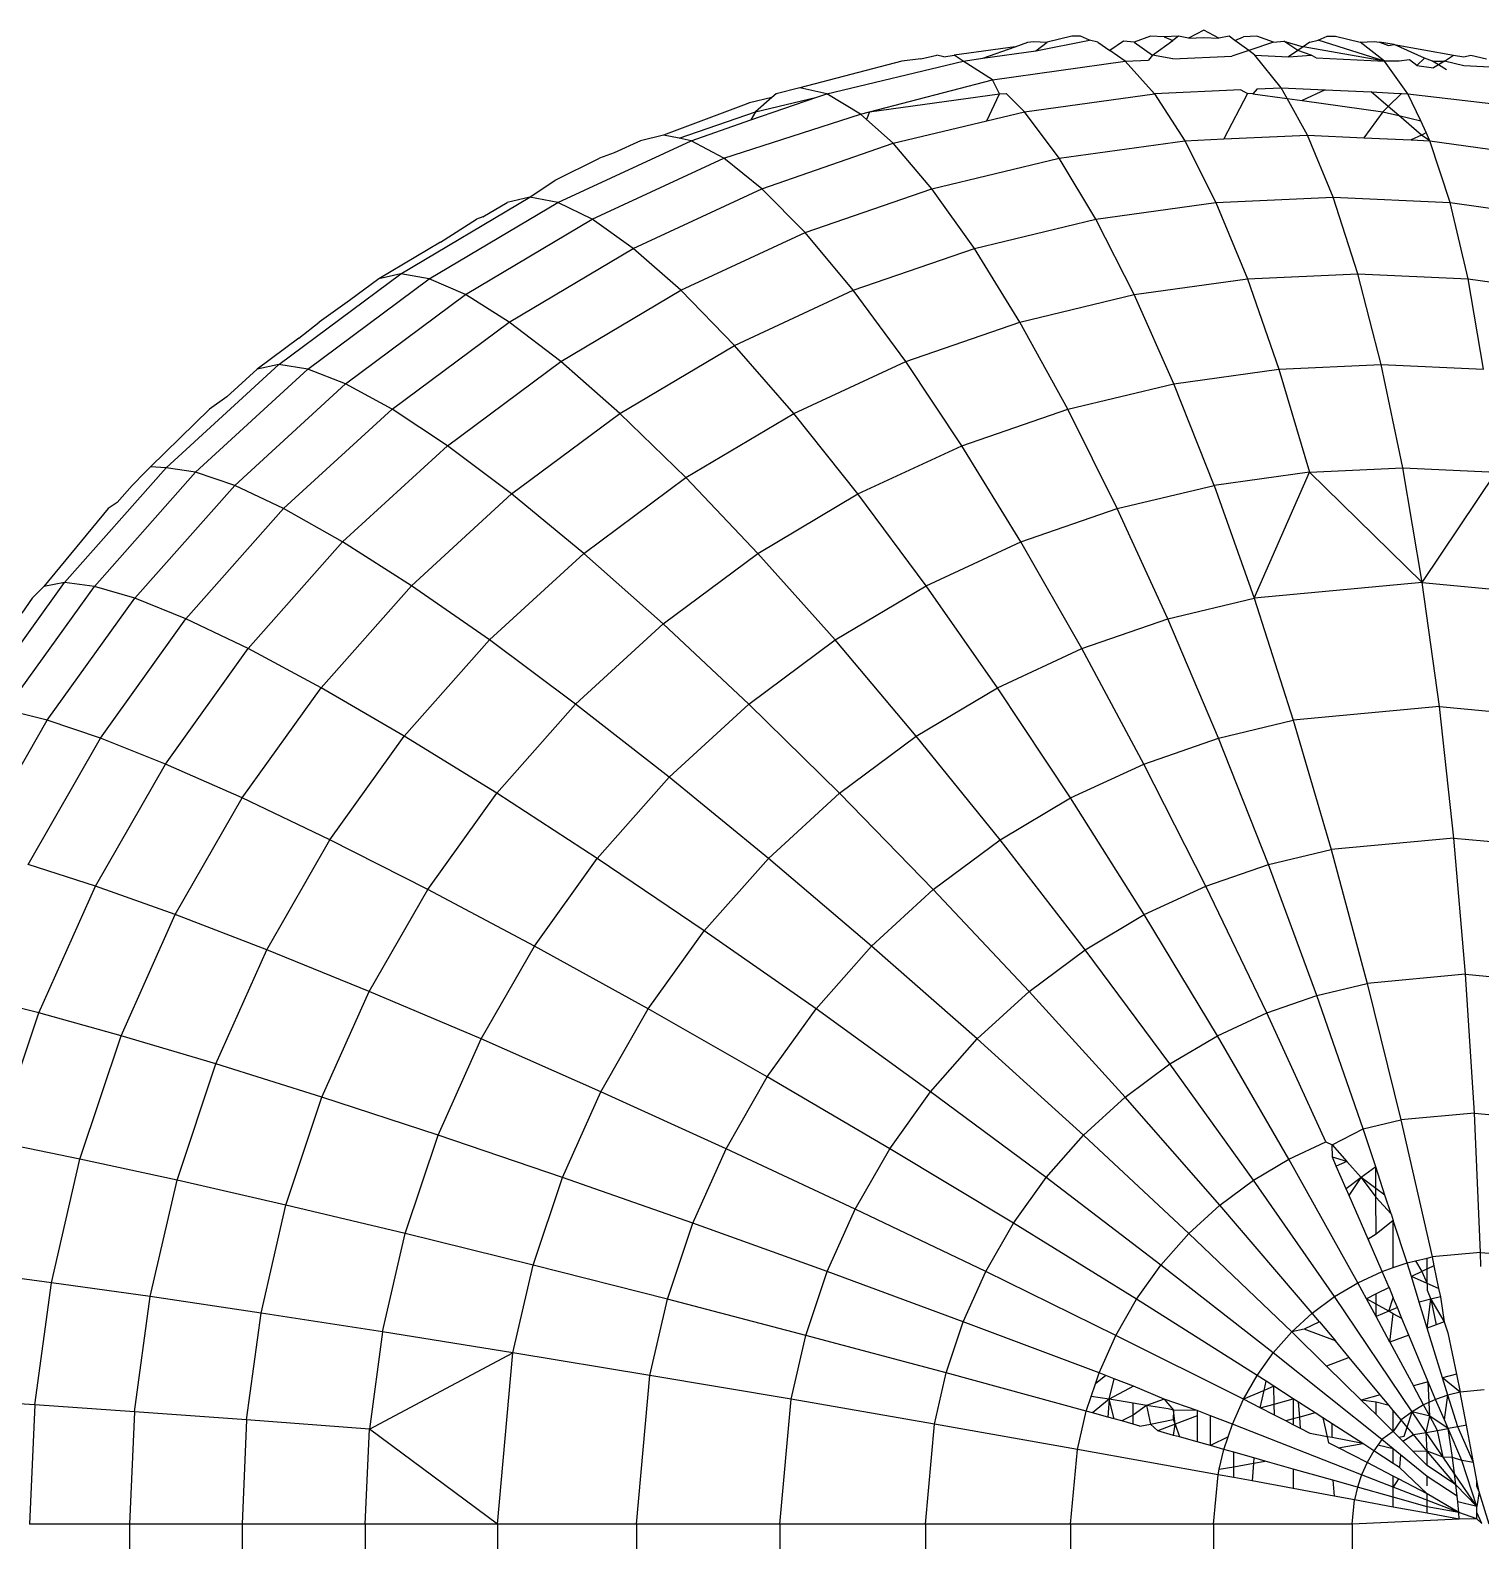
# Model space of a CAD drawing. Header units: millimetres. Extents: x 243 to 2849, y 203 to 3454.
# Drawn here: x 1435.11 to 1442.39, y 1590.57 to 1598.16 of the extents above; entities that cross this region are included whole.
import ezdxf

# ---------------------------------------------------------------- set-up
doc = ezdxf.new("R2010")
doc.units = ezdxf.units.MM

msp = doc.modelspace()

# ---------------------------------------------------------------- linework, layer by layer
for p, q in [((1440.3363, 1598.1259), (1440.2121, 1598.0956)), ((1440.3793, 1598.1259), (1440.3363, 1598.1259)), ((1440.4243, 1598.1054), (1440.3793, 1598.1259)), ((1440.7315, 1598.1259), (1440.6485, 1598.0956)), ((1440.799, 1598.1225), (1440.7315, 1598.1259)), ((1440.8712, 1598.1259), (1440.799, 1598.1225)), ((1440.799, 1598.1225), (1440.8428, 1598.1051)), ((1440.8712, 1598.1259), (1440.8428, 1598.1051)), ((1440.9218, 1598.1165), (1440.8712, 1598.1259)), ((1440.9982, 1598.1562), (1440.9218, 1598.1165)), ((1440.9218, 1598.1165), (1440.9982, 1598.12)), ((1441.0747, 1598.1165), (1440.9982, 1598.1562)), ((1440.9982, 1598.12), (1441.0747, 1598.1165)), ((1441.1252, 1598.1259), (1441.0747, 1598.1165)), ((1441.1536, 1598.1051), (1441.1252, 1598.1259)), ((1441.1536, 1598.1051), (1441.1974, 1598.1225)), ((1441.2649, 1598.1259), (1441.1974, 1598.1225)), ((1441.3479, 1598.0956), (1441.2649, 1598.1259)), ((1441.5721, 1598.1054), (1441.6171, 1598.1259)), ((1441.6171, 1598.1259), (1441.66, 1598.1259)), ((1441.66, 1598.1259), (1441.7843, 1598.0956)), ((1440.0524, 1598.0733), (1439.7449, 1598.031)), ((1439.889, 1598.0152), (1440.0524, 1598.0733)), ((1439.889, 1598.0152), (1440.1562, 1598.0523)), ((1440.0524, 1598.0733), (1440.1152, 1598.0956)), ((1440.1152, 1598.0956), (1440.1427, 1598.0988)), ((1440.1427, 1598.0988), (1440.2121, 1598.0956)), ((1440.1562, 1598.0523), (1440.4243, 1598.1054)), ((1440.1562, 1598.0523), (1440.2121, 1598.0956)), ((1440.466, 1598.0956), (1440.4243, 1598.1054)), ((1440.466, 1598.0956), (1440.5262, 1598.0546)), ((1440.5956, 1598.1016), (1440.5262, 1598.0546)), ((1440.6046, 1598.0011), (1440.5262, 1598.0546)), ((1440.6485, 1598.0956), (1440.5956, 1598.1016)), ((1440.6485, 1598.0956), (1440.741, 1598.031)), ((1440.741, 1598.031), (1440.8428, 1598.1051)), ((1441.2239, 1598.0539), (1441.1397, 1598.0257)), ((1441.2239, 1598.0539), (1441.1536, 1598.1051)), ((1441.3479, 1598.0956), (1441.2239, 1598.0539)), ((1441.2554, 1598.031), (1441.2239, 1598.0539)), ((1441.3479, 1598.0956), (1441.4008, 1598.1016)), ((1441.4702, 1598.0546), (1441.4008, 1598.1016)), ((1441.4008, 1598.1016), (1441.4975, 1598.0733)), ((1441.4702, 1598.0546), (1441.4242, 1598.0232)), ((1441.4975, 1598.0733), (1441.4702, 1598.0546)), ((1441.5383, 1598.031), (1441.4702, 1598.0546)), ((1441.5303, 1598.0956), (1441.4975, 1598.0733)), ((1441.9062, 1598.0011), (1441.4975, 1598.0733)), ((1441.5303, 1598.0956), (1441.5721, 1598.1054)), ((1441.9062, 1598.0011), (1441.5721, 1598.1054)), ((1441.7843, 1598.0956), (1441.8534, 1598.0988)), ((1441.9062, 1598.0011), (1441.7843, 1598.0956)), ((1441.8534, 1598.0988), (1441.8813, 1598.0956)), ((1441.9547, 1598.0846), (1441.8813, 1598.0956)), ((1441.8813, 1598.0956), (1441.9263, 1598.0796)), ((1441.9263, 1598.0796), (1441.9547, 1598.0846)), ((1441.9547, 1598.0846), (1442.2516, 1598.031)), ((1442.1065, 1598.0151), (1441.9547, 1598.0846)), ((1439.4833, 1598.0011), (1438.9715, 1597.8667)), ((1439.1067, 1597.8375), (1439.7904, 1598.0011)), ((1439.5788, 1598.012), (1439.4833, 1598.0011)), ((1439.5788, 1598.012), (1439.6579, 1598.031)), ((1439.6931, 1598.0231), (1439.6579, 1598.031)), ((1439.6931, 1598.0231), (1439.7449, 1598.031)), ((1439.7904, 1598.0011), (1439.7449, 1598.031)), ((1439.7904, 1598.0011), (1439.889, 1598.0152)), ((1439.9375, 1597.9079), (1439.7904, 1598.0011)), ((1439.9375, 1597.9079), (1440.6046, 1598.0011)), ((1440.6046, 1598.0011), (1440.7214, 1598.0065)), ((1440.6046, 1598.0011), (1440.7509, 1597.8375)), ((1440.741, 1598.031), (1440.7214, 1598.0065)), ((1440.8434, 1598.0121), (1440.741, 1598.031)), ((1440.8434, 1598.0121), (1441.1397, 1598.0257)), ((1441.3871, 1597.8667), (1441.2554, 1598.031)), ((1441.2554, 1598.031), (1441.4242, 1598.0232)), ((1441.4242, 1598.0232), (1441.5383, 1598.031)), ((1441.5619, 1598.0169), (1441.5383, 1598.031)), ((1441.5619, 1598.0169), (1441.9062, 1598.0011)), ((1442.0234, 1597.8375), (1441.9062, 1598.0011)), ((1441.9798, 1598.0011), (1441.9062, 1598.0011)), ((1442.0314, 1598.0068), (1441.9798, 1598.0011)), ((1442.0684, 1597.9785), (1442.0314, 1598.0068)), ((1442.0684, 1597.9785), (1442.1065, 1598.0151)), ((1442.0684, 1597.9785), (1442.1518, 1597.9668)), ((1442.1469, 1598.0011), (1442.1065, 1598.0151)), ((1442.1767, 1597.9826), (1442.1469, 1598.0011)), ((1442.1469, 1598.0011), (1442.206, 1598.0011)), ((1442.206, 1598.0011), (1442.1518, 1597.9668)), ((1442.1767, 1597.9826), (1442.1518, 1597.9668)), ((1442.206, 1598.0011), (1442.1767, 1597.9826)), ((1442.2166, 1597.9577), (1442.1767, 1597.9826)), ((1442.206, 1598.0011), (1442.2516, 1598.031)), ((1442.3045, 1597.9776), (1442.206, 1598.0011)), ((1442.2516, 1598.031), (1442.3033, 1598.0231)), ((1442.3033, 1598.0231), (1442.3385, 1598.031)), ((1442.5015, 1597.967), (1442.3045, 1597.9776)), ((1442.3385, 1598.031), (1442.4175, 1598.0121)), ((1439.3207, 1597.7463), (1439.9375, 1597.9079)), ((1439.973, 1597.8375), (1439.9375, 1597.9079)), ((1438.8299, 1597.8176), (1438.7187, 1597.7911)), ((1438.7256, 1597.7055), (1439.0565, 1597.8201)), ((1438.7481, 1597.7463), (1439.0565, 1597.8201)), ((1438.8299, 1597.8176), (1438.7481, 1597.7463)), ((1438.8527, 1597.8375), (1438.8299, 1597.8176)), ((1438.9715, 1597.8667), (1438.8527, 1597.8375)), ((1439.1067, 1597.8375), (1438.9715, 1597.8667)), ((1439.0565, 1597.8201), (1439.1067, 1597.8375)), ((1439.2748, 1597.7353), (1439.1067, 1597.8375)), ((1439.3207, 1597.7463), (1439.973, 1597.8375)), ((1439.9092, 1597.701), (1439.973, 1597.8375)), ((1439.973, 1597.8375), (1440.0061, 1597.839)), ((1440.0985, 1597.7463), (1440.0061, 1597.839)), ((1440.0985, 1597.7463), (1440.7509, 1597.8375)), ((1441.1846, 1597.8574), (1440.7509, 1597.8375)), ((1440.7509, 1597.8375), (1440.9031, 1597.6014)), ((1441.2176, 1597.8388), (1441.0991, 1597.6104)), ((1441.1846, 1597.8574), (1441.2176, 1597.8388)), ((1441.2455, 1597.8375), (1441.2176, 1597.8388)), ((1441.2667, 1597.8612), (1441.2455, 1597.8375)), ((1441.2455, 1597.8375), (1441.4165, 1597.8136)), ((1441.2667, 1597.8612), (1441.3871, 1597.8667)), ((1441.4165, 1597.8136), (1441.3871, 1597.8667)), ((1441.3871, 1597.8667), (1441.6082, 1597.8565)), ((1441.5184, 1597.6296), (1441.4165, 1597.8136)), ((1441.4165, 1597.8136), (1441.493, 1597.8029)), ((1441.6082, 1597.8565), (1441.493, 1597.8029)), ((1441.6082, 1597.8565), (1441.839, 1597.846)), ((1441.9242, 1597.7727), (1441.839, 1597.846)), ((1441.839, 1597.846), (1441.9528, 1597.8407)), ((1441.9903, 1597.839), (1441.9242, 1597.7727)), ((1441.9528, 1597.8407), (1442.0234, 1597.8375)), ((1441.9528, 1597.8407), (1441.9903, 1597.839)), ((1441.9903, 1597.839), (1442.0234, 1597.8375)), ((1442.0234, 1597.8375), (1442.6653, 1597.7627)), ((1442.0872, 1597.701), (1442.0234, 1597.8375)), ((1438.6886, 1597.7807), (1438.2869, 1597.6296)), ((1438.3651, 1597.6136), (1438.7481, 1597.7463)), ((1438.5894, 1597.5132), (1439.2748, 1597.7353)), ((1438.7187, 1597.7911), (1438.6886, 1597.7807)), ((1438.7481, 1597.7463), (1438.7256, 1597.7055)), ((1439.2748, 1597.7353), (1439.3207, 1597.7463)), ((1439.3059, 1597.7074), (1439.2748, 1597.7353)), ((1439.3207, 1597.7463), (1439.3059, 1597.7074)), ((1439.9092, 1597.701), (1440.0985, 1597.7463)), ((1440.2723, 1597.5132), (1440.0985, 1597.7463)), ((1441.493, 1597.8029), (1441.8979, 1597.7463)), ((1441.8979, 1597.7463), (1441.8012, 1597.6166)), ((1441.9242, 1597.7727), (1441.8979, 1597.7463)), ((1441.8979, 1597.7463), (1441.977, 1597.7274)), ((1441.977, 1597.7274), (1441.9242, 1597.7727)), ((1438.425, 1597.6014), (1438.7256, 1597.7055)), ((1439.4386, 1597.5883), (1439.3059, 1597.7074)), ((1439.4386, 1597.5883), (1439.9092, 1597.701)), ((1441.977, 1597.7274), (1442.0872, 1597.701)), ((1442.0907, 1597.6296), (1441.977, 1597.7274)), ((1442.1142, 1597.6433), (1442.0872, 1597.701)), ((1437.7559, 1597.2914), (1438.425, 1597.6014)), ((1438.1709, 1597.6014), (1438.0381, 1597.5398)), ((1438.2869, 1597.6296), (1438.1709, 1597.6014)), ((1438.3651, 1597.6136), (1438.2869, 1597.6296)), ((1438.425, 1597.6014), (1438.3651, 1597.6136)), ((1438.5894, 1597.5132), (1438.425, 1597.6014)), ((1438.7805, 1597.3604), (1439.4386, 1597.5883)), ((1439.6341, 1597.3604), (1439.4386, 1597.5883)), ((1440.2723, 1597.5132), (1440.9031, 1597.6014)), ((1440.9031, 1597.6014), (1441.0991, 1597.6104)), ((1440.9031, 1597.6014), (1441.0595, 1597.2914)), ((1441.0991, 1597.6104), (1441.5184, 1597.6296)), ((1441.6474, 1597.3183), (1441.5184, 1597.6296)), ((1441.5184, 1597.6296), (1441.8012, 1597.6166)), ((1441.8012, 1597.6166), (1442.0387, 1597.6057)), ((1442.0907, 1597.6296), (1442.0387, 1597.6057)), ((1442.0387, 1597.6057), (1442.1338, 1597.6014)), ((1442.0907, 1597.6296), (1442.1142, 1597.6433)), ((1442.1338, 1597.6014), (1442.0907, 1597.6296)), ((1442.1338, 1597.6014), (1442.1142, 1597.6433)), ((1442.2352, 1597.2914), (1442.1338, 1597.6014)), ((1442.1338, 1597.6014), (1442.7646, 1597.5132)), ((1437.7433, 1597.4032), (1437.9651, 1597.5132)), ((1437.9289, 1597.2071), (1438.5894, 1597.5132)), ((1438.0381, 1597.5398), (1437.9651, 1597.5132)), ((1438.7805, 1597.3604), (1438.5894, 1597.5132)), ((1439.6341, 1597.3604), (1440.2723, 1597.5132)), ((1440.4568, 1597.2071), (1440.2723, 1597.5132)), ((1437.6152, 1597.3183), (1437.7433, 1597.4032)), ((1438.1347, 1597.0611), (1438.7805, 1597.3604)), ((1438.9976, 1597.14), (1438.7805, 1597.3604)), ((1438.9976, 1597.14), (1439.6341, 1597.3604)), ((1439.8471, 1597.0611), (1439.6341, 1597.3604)), ((1436.9677, 1596.9336), (1437.6152, 1597.3183)), ((1437.1109, 1596.9083), (1437.7559, 1597.2914)), ((1437.3794, 1597.2186), (1437.5019, 1597.2914)), ((1437.6152, 1597.3183), (1437.5019, 1597.2914)), ((1437.7559, 1597.2914), (1437.6152, 1597.3183)), ((1437.9289, 1597.2071), (1437.7559, 1597.2914)), ((1440.4568, 1597.2071), (1441.0595, 1597.2914)), ((1441.0595, 1597.2914), (1441.6474, 1597.3183)), ((1441.0595, 1597.2914), (1441.2177, 1596.9083)), ((1441.7717, 1596.9336), (1441.6474, 1597.3183)), ((1441.6474, 1597.3183), (1442.2352, 1597.2914)), ((1442.3256, 1596.9083), (1442.2352, 1597.2914)), ((1442.2352, 1597.2914), (1442.8379, 1597.2071)), ((1437.1667, 1597.0923), (1437.3475, 1597.2071)), ((1437.2921, 1596.8289), (1437.9289, 1597.2071)), ((1437.3794, 1597.2186), (1437.3475, 1597.2071)), ((1438.1347, 1597.0611), (1437.9289, 1597.2071)), ((1439.8471, 1597.0611), (1440.4568, 1597.2071)), ((1440.6498, 1596.8289), (1440.4568, 1597.2071)), ((1438.373, 1596.8506), (1438.9976, 1597.14)), ((1439.239, 1596.8506), (1438.9976, 1597.14)), ((1437.1667, 1597.0923), (1436.857, 1596.9083)), ((1437.5122, 1596.6913), (1438.1347, 1597.0611)), ((1438.373, 1596.8506), (1438.1347, 1597.0611)), ((1439.239, 1596.8506), (1439.8471, 1597.0611)), ((1440.0753, 1596.6913), (1439.8471, 1597.0611)), ((1436.3556, 1596.4788), (1436.9677, 1596.9336)), ((1436.5014, 1596.4553), (1437.1109, 1596.9083)), ((1436.857, 1596.9083), (1436.7105, 1596.7994)), ((1436.9677, 1596.9336), (1436.857, 1596.9083)), ((1437.1109, 1596.9083), (1436.9677, 1596.9336)), ((1437.2921, 1596.8289), (1437.1109, 1596.9083)), ((1440.6498, 1596.8289), (1441.2177, 1596.9083)), ((1441.2177, 1596.9083), (1441.7717, 1596.9336)), ((1441.2177, 1596.9083), (1441.3752, 1596.4553)), ((1441.8891, 1596.4788), (1441.7717, 1596.9336)), ((1441.7717, 1596.9336), (1442.3256, 1596.9083)), ((1442.4029, 1596.4553), (1442.3256, 1596.9083)), ((1442.3256, 1596.9083), (1442.8934, 1596.8289)), ((1436.6903, 1596.3816), (1437.2921, 1596.8289)), ((1437.5122, 1596.6913), (1437.2921, 1596.8289)), ((1437.7709, 1596.4929), (1438.373, 1596.8506)), ((1438.6423, 1596.5741), (1438.373, 1596.8506)), ((1438.6423, 1596.5741), (1439.239, 1596.8506)), ((1439.5023, 1596.4929), (1439.239, 1596.8506)), ((1440.0753, 1596.6913), (1440.6498, 1596.8289)), ((1440.8485, 1596.3816), (1440.6498, 1596.8289)), ((1436.7105, 1596.7994), (1436.558, 1596.6913)), ((1436.4556, 1596.61), (1436.558, 1596.6913)), ((1436.9238, 1596.2541), (1437.5122, 1596.6913)), ((1437.7709, 1596.4929), (1437.5122, 1596.6913)), ((1439.5023, 1596.4929), (1440.0753, 1596.6913)), ((1440.3156, 1596.2541), (1440.0753, 1596.6913)), ((1436.4556, 1596.61), (1436.2474, 1596.4553)), ((1438.0671, 1596.2323), (1438.6423, 1596.5741)), ((1438.9401, 1596.2323), (1438.6423, 1596.5741)), ((1435.7899, 1595.9595), (1436.3556, 1596.4788)), ((1435.938, 1595.938), (1436.5014, 1596.4553)), ((1436.0951, 1596.3154), (1436.2474, 1596.4553)), ((1436.3556, 1596.4788), (1436.2474, 1596.4553)), ((1436.5014, 1596.4553), (1436.3556, 1596.4788)), ((1436.6903, 1596.3816), (1436.5014, 1596.4553)), ((1437.2019, 1596.07), (1437.7709, 1596.4929)), ((1438.0671, 1596.2323), (1437.7709, 1596.4929)), ((1438.9401, 1596.2323), (1439.5023, 1596.4929)), ((1439.7842, 1596.07), (1439.5023, 1596.4929)), ((1440.8485, 1596.3816), (1441.3752, 1596.4553)), ((1441.3752, 1596.4553), (1441.8891, 1596.4788)), ((1441.3752, 1596.4553), (1441.5297, 1595.938)), ((1441.9976, 1595.9595), (1441.8891, 1596.4788)), ((1441.8891, 1596.4788), (1442.4029, 1596.4553)), ((1436.1341, 1595.8709), (1436.6903, 1596.3816)), ((1436.9238, 1596.2541), (1436.6903, 1596.3816)), ((1440.3156, 1596.2541), (1440.8485, 1596.3816)), ((1441.0499, 1595.8709), (1440.8485, 1596.3816)), ((1436.0951, 1596.3154), (1436.0078, 1596.2541)), ((1435.7122, 1595.9639), (1436.0078, 1596.2541)), ((1436.3799, 1595.7548), (1436.9238, 1596.2541)), ((1437.2019, 1596.07), (1436.9238, 1596.2541)), ((1437.5235, 1595.8284), (1438.0671, 1596.2323)), ((1438.3981, 1595.9104), (1438.0671, 1596.2323)), ((1438.3981, 1595.9104), (1438.9401, 1596.2323)), ((1439.2627, 1595.8284), (1438.9401, 1596.2323)), ((1439.7842, 1596.07), (1440.3156, 1596.2541)), ((1440.5645, 1595.7548), (1440.3156, 1596.2541)), ((1436.6758, 1595.5871), (1437.2019, 1596.07)), ((1437.5235, 1595.8284), (1437.2019, 1596.07)), ((1439.2627, 1595.8284), (1439.7842, 1596.07)), ((1440.0805, 1595.5871), (1439.7842, 1596.07)), ((1435.2799, 1595.3834), (1435.7899, 1595.9595)), ((1435.43, 1595.3643), (1435.938, 1595.938)), ((1435.684, 1595.938), (1435.6197, 1595.8709)), ((1435.7122, 1595.9639), (1435.684, 1595.938)), ((1435.7899, 1595.9595), (1435.7122, 1595.9639)), ((1435.938, 1595.938), (1435.7899, 1595.9595)), ((1436.1341, 1595.8709), (1435.938, 1595.938)), ((1441.5297, 1595.938), (1441.0499, 1595.8709)), ((1441.2507, 1595.3045), (1441.5297, 1595.938)), ((1441.5297, 1595.938), (1441.9976, 1595.9595)), ((1441.5297, 1595.938), (1442.0955, 1595.3834)), ((1442.0955, 1595.3834), (1441.9976, 1595.9595)), ((1441.9976, 1595.9595), (1442.4656, 1595.938)), ((1442.0955, 1595.3834), (1442.4656, 1595.938)), ((1435.544, 1595.7854), (1435.6197, 1595.8709)), ((1435.6325, 1595.3045), (1436.1341, 1595.8709)), ((1436.3799, 1595.7548), (1436.1341, 1595.8709)), ((1437.8859, 1595.5297), (1438.3981, 1595.9104)), ((1438.76, 1595.5297), (1438.3981, 1595.9104)), ((1440.5645, 1595.7548), (1441.0499, 1595.8709)), ((1441.0499, 1595.8709), (1441.2507, 1595.3045)), ((1435.544, 1595.7854), (1435.4992, 1595.7548)), ((1437.0209, 1595.367), (1437.5235, 1595.8284)), ((1437.8859, 1595.5297), (1437.5235, 1595.8284)), ((1438.76, 1595.5297), (1439.2627, 1595.8284)), ((1439.6055, 1595.367), (1439.2627, 1595.8284)), ((1435.4992, 1595.7548), (1435.176, 1595.3643)), ((1435.8896, 1595.2009), (1436.3799, 1595.7548)), ((1436.6758, 1595.5871), (1436.3799, 1595.7548)), ((1440.0805, 1595.5871), (1440.5645, 1595.7548)), ((1440.8181, 1595.2009), (1440.5645, 1595.7548)), ((1436.2017, 1595.0515), (1436.6758, 1595.5871)), ((1437.0209, 1595.367), (1436.6758, 1595.5871)), ((1439.6055, 1595.367), (1440.0805, 1595.5871)), ((1440.3866, 1595.0515), (1440.0805, 1595.5871)), ((1437.4123, 1595.095), (1437.8859, 1595.5297)), ((1438.2848, 1595.1766), (1437.8859, 1595.5297)), ((1438.2848, 1595.1766), (1438.76, 1595.5297)), ((1439.1476, 1595.095), (1438.76, 1595.5297)), ((1434.8332, 1594.7603), (1435.2799, 1595.3834)), ((1435.2799, 1595.3834), (1435.176, 1595.3643)), ((1435.43, 1595.3643), (1435.2799, 1595.3834)), ((1442.0955, 1595.3834), (1441.2507, 1595.3045)), ((1442.1812, 1594.7603), (1442.0955, 1595.3834)), ((1442.0955, 1595.3834), (1442.9403, 1595.3045)), ((1434.9852, 1594.7436), (1435.43, 1595.3643)), ((1435.176, 1595.3643), (1435.1181, 1595.3045)), ((1435.6325, 1595.3045), (1435.43, 1595.3643)), ((1436.5679, 1594.8553), (1437.0209, 1595.367)), ((1437.4123, 1595.095), (1437.0209, 1595.367)), ((1439.1476, 1595.095), (1439.6055, 1595.367)), ((1439.9632, 1594.8553), (1439.6055, 1595.367)), ((1435.1181, 1595.3045), (1435.065, 1595.2304)), ((1435.1933, 1594.6917), (1435.6325, 1595.3045)), ((1435.8896, 1595.2009), (1435.6325, 1595.3045)), ((1440.8181, 1595.2009), (1441.2507, 1595.3045)), ((1441.2507, 1595.3045), (1441.4478, 1594.6917)), ((1435.4601, 1594.6018), (1435.8896, 1595.2009)), ((1436.2017, 1595.0515), (1435.8896, 1595.2009)), ((1437.8456, 1594.7734), (1438.2848, 1595.1766)), ((1438.7149, 1594.7734), (1438.2848, 1595.1766)), ((1440.3866, 1595.0515), (1440.8181, 1595.2009)), ((1441.0722, 1594.6018), (1440.8181, 1595.2009)), ((1436.9854, 1594.6129), (1437.4123, 1595.095)), ((1437.8456, 1594.7734), (1437.4123, 1595.095)), ((1438.7149, 1594.7734), (1439.1476, 1595.095)), ((1439.5551, 1594.6129), (1439.1476, 1595.095)), ((1435.7863, 1594.4721), (1436.2017, 1595.0515)), ((1436.5679, 1594.8553), (1436.2017, 1595.0515)), ((1439.9632, 1594.8553), (1440.3866, 1595.0515)), ((1440.6976, 1594.4721), (1440.3866, 1595.0515)), ((1436.1711, 1594.3018), (1436.5679, 1594.8553)), ((1436.9854, 1594.6129), (1436.5679, 1594.8553)), ((1439.5551, 1594.6129), (1439.9632, 1594.8553)), ((1440.33, 1594.3018), (1439.9632, 1594.8553)), ((1435.1933, 1594.6917), (1434.9852, 1594.7436)), ((1437.4496, 1594.3262), (1437.8456, 1594.7734)), ((1438.3148, 1594.4062), (1437.8456, 1594.7734)), ((1438.3148, 1594.4062), (1438.7149, 1594.7734)), ((1439.1694, 1594.3262), (1438.7149, 1594.7734)), ((1442.1812, 1594.7603), (1441.4478, 1594.6917)), ((1442.2537, 1594.1009), (1442.1812, 1594.7603)), ((1442.1812, 1594.7603), (1442.9146, 1594.6917)), ((1434.8218, 1594.0434), (1435.1933, 1594.6917)), ((1435.4601, 1594.6018), (1435.1933, 1594.6917)), ((1441.0722, 1594.6018), (1441.4478, 1594.6917)), ((1441.4478, 1594.6917), (1441.6382, 1594.0434)), ((1435.0969, 1593.9679), (1435.4601, 1594.6018)), ((1435.7863, 1594.4721), (1435.4601, 1594.6018)), ((1436.6116, 1594.0913), (1436.9854, 1594.6129)), ((1437.4496, 1594.3262), (1436.9854, 1594.6129)), ((1439.1694, 1594.3262), (1439.5551, 1594.6129)), ((1439.9757, 1594.0913), (1439.5551, 1594.6129)), ((1440.6976, 1594.4721), (1441.0722, 1594.6018)), ((1441.3228, 1593.9679), (1441.0722, 1594.6018)), ((1435.4351, 1593.859), (1435.7863, 1594.4721)), ((1436.1711, 1594.3018), (1435.7863, 1594.4721)), ((1440.33, 1594.3018), (1440.6976, 1594.4721)), ((1441.0084, 1593.859), (1440.6976, 1594.4721)), ((1437.9541, 1593.9988), (1438.3148, 1594.4062)), ((1438.8128, 1593.9988), (1438.3148, 1594.4062)), ((1437.1029, 1593.8424), (1437.4496, 1594.3262)), ((1437.9541, 1593.9988), (1437.4496, 1594.3262)), ((1438.8128, 1593.9988), (1439.1694, 1594.3262)), ((1439.6408, 1593.8424), (1439.1694, 1594.3262)), ((1435.8355, 1593.7161), (1436.1711, 1594.3018)), ((1436.6116, 1594.0913), (1436.1711, 1594.3018)), ((1439.9757, 1594.0913), (1440.33, 1594.3018)), ((1440.6999, 1593.7161), (1440.33, 1594.3018)), ((1442.2537, 1594.1009), (1441.6382, 1594.0434)), ((1442.3124, 1593.4169), (1442.2537, 1594.1009)), ((1442.2537, 1594.1009), (1442.8693, 1594.0434)), ((1436.2954, 1593.5394), (1436.6116, 1594.0913)), ((1437.1029, 1593.8424), (1436.6116, 1594.0913)), ((1439.6408, 1593.8424), (1439.9757, 1594.0913)), ((1440.4025, 1593.5394), (1439.9757, 1594.0913)), ((1441.3228, 1593.9679), (1441.6382, 1594.0434)), ((1441.6382, 1594.0434), (1441.819, 1593.3708)), ((1435.4351, 1593.859), (1435.0969, 1593.9679)), ((1437.6384, 1593.5582), (1437.9541, 1593.9988)), ((1438.4913, 1593.6357), (1437.9541, 1593.9988)), ((1438.4913, 1593.6357), (1438.8128, 1593.9988)), ((1439.3312, 1593.5582), (1438.8128, 1593.9988)), ((1441.0084, 1593.859), (1441.3228, 1593.9679)), ((1441.5664, 1593.3103), (1441.3228, 1593.9679)), ((1435.1509, 1593.223), (1435.4351, 1593.859)), ((1435.8355, 1593.7161), (1435.4351, 1593.859)), ((1436.8096, 1593.3305), (1437.1029, 1593.8424)), ((1437.6384, 1593.5582), (1437.1029, 1593.8424)), ((1439.3312, 1593.5582), (1439.6408, 1593.8424)), ((1440.1214, 1593.3305), (1439.6408, 1593.8424)), ((1440.6999, 1593.7161), (1441.0084, 1593.859)), ((1441.3144, 1593.223), (1441.0084, 1593.859)), ((1435.564, 1593.1085), (1435.8355, 1593.7161)), ((1436.2954, 1593.5394), (1435.8355, 1593.7161)), ((1440.4025, 1593.5394), (1440.6999, 1593.7161)), ((1441.0671, 1593.1085), (1440.6999, 1593.7161)), ((1438.2097, 1593.243), (1438.4913, 1593.6357)), ((1439.0521, 1593.243), (1438.4913, 1593.6357)), ((1436.0395, 1592.9669), (1436.2954, 1593.5394)), ((1436.8096, 1593.3305), (1436.2954, 1593.5394)), ((1437.3712, 1593.092), (1437.6384, 1593.5582)), ((1438.2097, 1593.243), (1437.6384, 1593.5582)), ((1439.0521, 1593.243), (1439.3312, 1593.5582)), ((1439.8616, 1593.092), (1439.3312, 1593.5582)), ((1440.1214, 1593.3305), (1440.4025, 1593.5394)), ((1440.8287, 1592.9669), (1440.4025, 1593.5394)), ((1442.3124, 1593.4169), (1441.819, 1593.3708)), ((1442.3571, 1592.7199), (1442.3124, 1593.4169)), ((1442.3124, 1593.4169), (1442.8058, 1593.3708)), ((1441.5664, 1593.3103), (1441.819, 1593.3708)), ((1441.819, 1593.3708), (1441.9883, 1592.6854)), ((1435.1509, 1593.223), (1434.803, 1593.3103)), ((1436.5722, 1592.7995), (1436.8096, 1593.3305)), ((1437.3712, 1593.092), (1436.8096, 1593.3305)), ((1439.8616, 1593.092), (1440.1214, 1593.3305)), ((1440.6035, 1592.7995), (1440.1214, 1593.3305)), ((1441.3144, 1593.223), (1441.5664, 1593.3103)), ((1441.7994, 1592.6402), (1441.5664, 1593.3103)), ((1434.9344, 1592.575), (1435.1509, 1593.223)), ((1435.564, 1593.1085), (1435.1509, 1593.223)), ((1437.9716, 1592.8274), (1438.2097, 1593.243)), ((1438.8076, 1592.902), (1438.2097, 1593.243)), ((1438.8076, 1592.902), (1439.0521, 1593.243)), ((1439.6273, 1592.8274), (1439.0521, 1593.243)), ((1441.0671, 1593.1085), (1441.3144, 1593.223)), ((1441.6111, 1592.575), (1441.3144, 1593.223)), ((1435.3572, 1592.4893), (1435.564, 1593.1085)), ((1436.0395, 1592.9669), (1435.564, 1593.1085)), ((1440.8287, 1592.9669), (1441.0671, 1593.1085)), ((1441.4262, 1592.4893), (1441.0671, 1593.1085)), ((1437.155, 1592.6083), (1437.3712, 1593.092)), ((1437.9716, 1592.8274), (1437.3712, 1593.092)), ((1439.6273, 1592.8274), (1439.8616, 1593.092)), ((1440.3952, 1592.6083), (1439.8616, 1593.092)), ((1435.8446, 1592.3835), (1436.0395, 1592.9669)), ((1436.5722, 1592.7995), (1436.0395, 1592.9669)), ((1440.6035, 1592.7995), (1440.8287, 1592.9669)), ((1441.248, 1592.3835), (1440.8287, 1592.9669)), ((1438.601, 1592.5412), (1438.8076, 1592.902)), ((1439.4222, 1592.5412), (1438.8076, 1592.902)), ((1437.7789, 1592.3963), (1437.9716, 1592.8274)), ((1438.601, 1592.5412), (1437.9716, 1592.8274)), ((1439.4222, 1592.5412), (1439.6273, 1592.8274)), ((1440.2075, 1592.3963), (1439.6273, 1592.8274)), ((1436.3915, 1592.2583), (1436.5722, 1592.7995)), ((1437.155, 1592.6083), (1436.5722, 1592.7995)), ((1440.3952, 1592.6083), (1440.6035, 1592.7995)), ((1441.0796, 1592.2583), (1440.6035, 1592.7995)), ((1441.7994, 1592.6402), (1441.9883, 1592.6854)), ((1442.3571, 1592.7199), (1441.9883, 1592.6854)), ((1441.9883, 1592.6854), (1442.1441, 1591.9981)), ((1442.388, 1592.0209), (1442.3571, 1592.7199)), ((1442.3571, 1592.7199), (1442.7259, 1592.6854)), ((1436.9904, 1592.1154), (1437.155, 1592.6083)), ((1437.7789, 1592.3963), (1437.155, 1592.6083)), ((1440.2075, 1592.3963), (1440.3952, 1592.6083)), ((1440.924, 1592.1154), (1440.3952, 1592.6083)), ((1441.6434, 1592.5606), (1441.7994, 1592.6402)), ((1441.8615, 1592.4502), (1441.7994, 1592.6402)), ((1435.3572, 1592.4893), (1434.9344, 1592.575)), ((1438.4337, 1592.1669), (1438.601, 1592.5412)), ((1439.2486, 1592.2383), (1438.601, 1592.5412)), ((1439.2486, 1592.2383), (1439.4222, 1592.5412)), ((1440.0431, 1592.1669), (1439.4222, 1592.5412)), ((1441.4262, 1592.4893), (1441.6111, 1592.575)), ((1441.6111, 1592.575), (1441.6434, 1592.5606)), ((1441.6443, 1592.4987), (1441.6434, 1592.5606)), ((1441.6434, 1592.5606), (1441.717, 1592.4775)), ((1435.2138, 1591.8685), (1435.3572, 1592.4893)), ((1435.8446, 1592.3835), (1435.3572, 1592.4893)), ((1441.248, 1592.3835), (1441.4262, 1592.4893)), ((1441.7724, 1591.8685), (1441.4262, 1592.4893)), ((1441.717, 1592.4775), (1441.6443, 1592.4987)), ((1441.6638, 1592.4542), (1441.6443, 1592.4987)), ((1441.717, 1592.4775), (1441.6638, 1592.4542)), ((1441.714, 1592.3391), (1441.6638, 1592.4542)), ((1441.717, 1592.4775), (1441.7889, 1592.3963)), ((1441.8615, 1592.4502), (1441.7889, 1592.3963)), ((1441.8621, 1592.3421), (1441.8615, 1592.4502)), ((1441.908, 1592.3081), (1441.8615, 1592.4502)), ((1435.7096, 1591.7985), (1435.8446, 1592.3835)), ((1436.3915, 1592.2583), (1435.8446, 1592.3835)), ((1437.6322, 1591.9569), (1437.7789, 1592.3963)), ((1438.4337, 1592.1669), (1437.7789, 1592.3963)), ((1440.0431, 1592.1669), (1440.2075, 1592.3963)), ((1440.7836, 1591.9569), (1440.2075, 1592.3963)), ((1441.0796, 1592.2583), (1441.248, 1592.3835)), ((1441.6546, 1591.7985), (1441.248, 1592.3835)), ((1441.7889, 1592.3963), (1441.714, 1592.3391)), ((1441.7287, 1592.3055), (1441.7889, 1592.3963)), ((1441.8621, 1592.3421), (1441.7889, 1592.3963)), ((1441.7889, 1592.3963), (1441.8623, 1592.2977)), ((1441.7287, 1592.3055), (1441.714, 1592.3391)), ((1441.824, 1592.087), (1441.7287, 1592.3055)), ((1441.908, 1592.3081), (1441.8621, 1592.3421)), ((1441.8623, 1592.2977), (1441.8621, 1592.3421)), ((1441.8633, 1592.1113), (1441.8623, 1592.2977)), ((1441.8623, 1592.2977), (1441.9389, 1592.2137)), ((1441.9389, 1592.2137), (1441.908, 1592.3081)), ((1436.2662, 1591.7157), (1436.3915, 1592.2583)), ((1436.9904, 1592.1154), (1436.3915, 1592.2583)), ((1439.1082, 1591.9242), (1439.2486, 1592.2383)), ((1439.904, 1591.9242), (1439.2486, 1592.2383)), ((1440.924, 1592.1154), (1441.0796, 1592.2583)), ((1441.5432, 1591.7157), (1441.0796, 1592.2583)), ((1441.9389, 1592.2137), (1441.9499, 1592.1802)), ((1438.3062, 1591.7854), (1438.4337, 1592.1669)), ((1439.1082, 1591.9242), (1438.4337, 1592.1669)), ((1439.904, 1591.9242), (1440.0431, 1592.1669)), ((1440.6607, 1591.7854), (1440.0431, 1592.1669)), ((1441.9499, 1592.1802), (1441.8633, 1592.1113)), ((1441.9499, 1591.9442), (1441.9499, 1592.1802)), ((1442.0192, 1591.9682), (1441.9499, 1592.1802)), ((1436.8763, 1591.6212), (1436.9904, 1592.1154)), ((1437.6322, 1591.9569), (1436.9904, 1592.1154)), ((1440.7836, 1591.9569), (1440.924, 1592.1154)), ((1441.4403, 1591.6212), (1440.924, 1592.1154)), ((1441.8633, 1592.1113), (1441.824, 1592.087)), ((1441.8947, 1591.9251), (1441.824, 1592.087)), ((1442.0192, 1591.9682), (1442.0614, 1591.9783)), ((1442.0614, 1591.9783), (1442.1194, 1591.9922)), ((1442.0614, 1591.9783), (1442.0924, 1591.9242)), ((1442.1194, 1591.9922), (1442.1441, 1591.9981)), ((1442.1195, 1591.9372), (1442.1194, 1591.9922)), ((1442.388, 1592.0209), (1442.1441, 1591.9981)), ((1442.1441, 1591.9981), (1442.1534, 1591.9534)), ((1442.388, 1592.0209), (1442.4307, 1592.0169)), ((1442.3899, 1591.9494), (1442.388, 1592.0209)), ((1435.2138, 1591.8685), (1434.7844, 1591.9251)), ((1437.5305, 1591.5164), (1437.6322, 1591.9569)), ((1438.3062, 1591.7854), (1437.6322, 1591.9569)), ((1439.0013, 1591.604), (1439.1082, 1591.9242)), ((1439.7915, 1591.6724), (1439.1082, 1591.9242)), ((1439.7915, 1591.6724), (1439.904, 1591.9242)), ((1440.5568, 1591.604), (1439.904, 1591.9242)), ((1440.6607, 1591.7854), (1440.7836, 1591.9569)), ((1441.3475, 1591.5164), (1440.7836, 1591.9569)), ((1441.7724, 1591.8685), (1441.8947, 1591.9251)), ((1441.8947, 1591.9251), (1441.9499, 1591.9442)), ((1441.9285, 1591.8438), (1441.8947, 1591.9251)), ((1441.9499, 1591.9442), (1442.0192, 1591.9682)), ((1442.0406, 1591.8988), (1442.0192, 1591.9682)), ((1442.0924, 1591.9242), (1442.0406, 1591.8988)), ((1442.1192, 1591.8643), (1442.0406, 1591.8988)), ((1442.0799, 1591.7712), (1442.0406, 1591.8988)), ((1442.1534, 1591.9534), (1442.0924, 1591.9242)), ((1442.0924, 1591.9242), (1442.1192, 1591.8643)), ((1442.1192, 1591.8643), (1442.1195, 1591.9372)), ((1442.1534, 1591.9534), (1442.1773, 1591.8388)), ((1435.131, 1591.2548), (1435.2138, 1591.8685)), ((1435.7096, 1591.7985), (1435.2138, 1591.8685)), ((1441.6546, 1591.7985), (1441.7724, 1591.8685)), ((1441.8154, 1591.7883), (1441.7724, 1591.8685)), ((1441.9285, 1591.8438), (1441.8633, 1591.8118)), ((1441.9285, 1591.8438), (1441.9499, 1591.7925)), ((1442.1773, 1591.8388), (1442.1192, 1591.8643)), ((1442.1192, 1591.8643), (1442.1198, 1591.8305)), ((1442.1198, 1591.8305), (1442.1376, 1591.7854)), ((1442.1773, 1591.8388), (1442.186, 1591.7968)), ((1435.6316, 1591.2202), (1435.7096, 1591.7985)), ((1436.2662, 1591.7157), (1435.7096, 1591.7985)), ((1438.218, 1591.403), (1438.3062, 1591.7854)), ((1439.0013, 1591.604), (1438.3062, 1591.7854)), ((1440.5568, 1591.604), (1440.6607, 1591.7854)), ((1441.2662, 1591.403), (1440.6607, 1591.7854)), ((1441.5432, 1591.7157), (1441.6546, 1591.7985)), ((1442.0437, 1591.2202), (1441.6546, 1591.7985)), ((1441.8633, 1591.8118), (1441.8154, 1591.7883)), ((1441.8633, 1591.7615), (1441.8154, 1591.7883)), ((1441.8633, 1591.6992), (1441.8154, 1591.7883)), ((1441.8633, 1591.7615), (1441.8633, 1591.8118)), ((1441.8633, 1591.6992), (1441.8633, 1591.7615)), ((1441.9267, 1591.7259), (1441.8633, 1591.7615)), ((1441.9267, 1591.7259), (1441.9499, 1591.7925)), ((1441.9701, 1591.7441), (1441.9267, 1591.7259)), ((1441.9701, 1591.7441), (1441.9499, 1591.7925)), ((1441.9932, 1591.6886), (1441.9701, 1591.7441)), ((1442.1376, 1591.7854), (1442.0799, 1591.7712)), ((1442.1202, 1591.6405), (1442.0799, 1591.7712)), ((1442.1202, 1591.6405), (1442.1376, 1591.7854)), ((1442.186, 1591.7968), (1442.1376, 1591.7854)), ((1442.1376, 1591.7854), (1442.1652, 1591.6574)), ((1442.1376, 1591.7854), (1442.2049, 1591.6724)), ((1442.186, 1591.7968), (1442.2049, 1591.6724)), ((1436.1939, 1591.1794), (1436.2662, 1591.7157)), ((1436.8763, 1591.6212), (1436.2662, 1591.7157)), ((1439.7058, 1591.4158), (1439.7915, 1591.6724)), ((1440.4726, 1591.4158), (1439.7915, 1591.6724)), ((1441.4403, 1591.6212), (1441.5432, 1591.7157)), ((1441.5792, 1591.6724), (1441.502, 1591.6346)), ((1441.5792, 1591.6724), (1441.5432, 1591.7157)), ((1441.5792, 1591.6724), (1441.6592, 1591.576)), ((1441.9267, 1591.7259), (1441.8633, 1591.6992)), ((1441.9328, 1591.5699), (1441.8633, 1591.6992)), ((1441.9499, 1591.7129), (1441.9267, 1591.7259)), ((1441.9328, 1591.5699), (1441.9499, 1591.7129)), ((1441.9932, 1591.6886), (1441.9499, 1591.7129)), ((1442.0278, 1591.6056), (1441.9932, 1591.6886)), ((1442.2049, 1591.6724), (1442.1652, 1591.6574)), ((1442.2049, 1591.6724), (1442.2234, 1591.6172)), ((1436.8763, 1591.6212), (1436.8104, 1591.1327)), ((1437.5305, 1591.5164), (1436.8763, 1591.6212)), ((1438.9272, 1591.283), (1439.0013, 1591.604)), ((1439.7058, 1591.4158), (1439.0013, 1591.604)), ((1440.4726, 1591.4158), (1440.5568, 1591.604)), ((1441.1975, 1591.283), (1440.5568, 1591.604)), ((1441.3475, 1591.5164), (1441.4403, 1591.6212)), ((1441.502, 1591.6346), (1441.4403, 1591.6212)), ((1441.6147, 1591.45), (1441.4403, 1591.6212)), ((1441.6592, 1591.576), (1441.502, 1591.6346)), ((1442.0278, 1591.6056), (1441.9328, 1591.5699)), ((1442.1256, 1591.3708), (1442.0278, 1591.6056)), ((1442.1652, 1591.6574), (1442.1202, 1591.6405)), ((1442.1972, 1591.3903), (1442.1202, 1591.6405)), ((1442.2234, 1591.6172), (1442.2666, 1591.4093)), ((1436.8104, 1591.1327), (1437.5305, 1591.5164)), ((1437.453, 1590.6562), (1437.5305, 1591.5164)), ((1438.218, 1591.403), (1437.5305, 1591.5164)), ((1441.2662, 1591.403), (1441.3475, 1591.5164)), ((1441.8921, 1591.0809), (1441.3475, 1591.5164)), ((1441.7283, 1591.4929), (1441.6592, 1591.576)), ((1441.9328, 1591.5699), (1442.0506, 1591.3503)), ((1441.7283, 1591.4929), (1441.6147, 1591.45)), ((1441.789, 1591.2789), (1441.6147, 1591.45)), ((1441.8844, 1591.305), (1441.7283, 1591.4929)), ((1438.1507, 1590.6562), (1438.218, 1591.403)), ((1438.9272, 1591.283), (1438.218, 1591.403)), ((1439.6464, 1591.1585), (1439.7058, 1591.4158)), ((1440.4086, 1591.224), (1439.7058, 1591.4158)), ((1440.4542, 1591.3607), (1440.4726, 1591.4158)), ((1440.5067, 1591.4027), (1440.4542, 1591.3607)), ((1440.5067, 1591.4027), (1440.4726, 1591.4158)), ((1440.5485, 1591.3866), (1440.5067, 1591.4027)), ((1440.524, 1591.283), (1440.5485, 1591.3866)), ((1440.6465, 1591.349), (1440.5485, 1591.3866)), ((1441.1975, 1591.283), (1441.2662, 1591.403)), ((1441.3113, 1591.3738), (1441.2662, 1591.403)), ((1441.3014, 1591.328), (1441.3113, 1591.3738)), ((1441.3499, 1591.349), (1441.3113, 1591.3738)), ((1442.1256, 1591.3708), (1442.0506, 1591.3503)), ((1442.1623, 1591.2828), (1442.1256, 1591.3708)), ((1442.133, 1591.1982), (1442.1256, 1591.3708)), ((1442.2666, 1591.4093), (1442.1972, 1591.3903)), ((1442.2854, 1591.3188), (1442.1972, 1591.3903)), ((1442.2238, 1591.3041), (1442.1972, 1591.3903)), ((1442.2666, 1591.4093), (1442.2854, 1591.3188)), ((1440.4086, 1591.224), (1440.4331, 1591.2976)), ((1440.4331, 1591.2976), (1440.4542, 1591.3607)), ((1440.524, 1591.283), (1440.4331, 1591.2976)), ((1440.6465, 1591.349), (1440.524, 1591.283)), ((1440.7989, 1591.283), (1440.6465, 1591.349)), ((1441.3014, 1591.328), (1441.1975, 1591.283)), ((1441.2823, 1591.2396), (1441.3014, 1591.328)), ((1441.3499, 1591.349), (1441.3014, 1591.328)), ((1441.3519, 1591.259), (1441.3499, 1591.349)), ((1441.4479, 1591.2857), (1441.3499, 1591.349)), ((1441.8844, 1591.305), (1441.789, 1591.2789)), ((1441.929, 1591.2512), (1441.8844, 1591.305)), ((1442.1019, 1591.2548), (1442.0506, 1591.3503)), ((1442.2238, 1591.3041), (1442.1623, 1591.2828)), ((1442.2063, 1591.1801), (1442.2238, 1591.3041)), ((1442.2854, 1591.3188), (1442.2238, 1591.3041)), ((1442.2745, 1591.1452), (1442.2238, 1591.3041)), ((1442.4059, 1591.3301), (1442.2854, 1591.3188)), ((1442.3171, 1591.1527), (1442.2854, 1591.3188)), ((1435.131, 1591.2548), (1434.6977, 1591.2828)), ((1435.131, 1591.2548), (1435.1046, 1590.6562)), ((1435.6316, 1591.2202), (1435.131, 1591.2548)), ((1435.6316, 1591.2202), (1435.6067, 1590.6562)), ((1436.1939, 1591.1794), (1435.6316, 1591.2202)), ((1438.8707, 1590.6562), (1438.9272, 1591.283)), ((1439.6464, 1591.1585), (1438.9272, 1591.283)), ((1440.3642, 1591.0317), (1440.4086, 1591.224)), ((1440.4396, 1591.2154), (1440.4086, 1591.224)), ((1440.524, 1591.283), (1440.4396, 1591.2154)), ((1440.5165, 1591.194), (1440.4396, 1591.2154)), ((1440.524, 1591.283), (1440.5165, 1591.194)), ((1440.5485, 1591.1851), (1440.524, 1591.283)), ((1440.6434, 1591.2629), (1440.524, 1591.283)), ((1440.6434, 1591.2034), (1440.6434, 1591.2629)), ((1440.7116, 1591.2515), (1440.6434, 1591.2629)), ((1440.7116, 1591.2515), (1440.6434, 1591.2034)), ((1440.7989, 1591.283), (1440.7116, 1591.2515)), ((1440.7116, 1591.2515), (1440.7316, 1591.1585)), ((1440.8203, 1591.2351), (1440.7116, 1591.2515)), ((1440.9649, 1591.2266), (1440.7989, 1591.283)), ((1440.7989, 1591.283), (1440.8472, 1591.2287)), ((1440.8472, 1591.2287), (1440.8203, 1591.2351)), ((1440.8472, 1591.2287), (1440.8441, 1591.1818)), ((1440.8545, 1591.1585), (1440.8472, 1591.2287)), ((1440.9649, 1591.2266), (1440.8472, 1591.2287)), ((1440.9649, 1591.2266), (1440.9649, 1591.2009)), ((1440.9982, 1591.2138), (1440.9649, 1591.2266)), ((1441.0315, 1591.2009), (1440.9649, 1591.2266)), ((1441.1419, 1591.1585), (1441.1975, 1591.283)), ((1441.2823, 1591.2396), (1441.1975, 1591.283)), ((1441.2823, 1591.2396), (1441.3519, 1591.259)), ((1441.3531, 1591.2034), (1441.2823, 1591.2396)), ((1441.3519, 1591.259), (1441.4479, 1591.2857)), ((1441.3531, 1591.2034), (1441.3519, 1591.259)), ((1441.4479, 1591.2857), (1441.4479, 1591.1851)), ((1441.4736, 1591.2691), (1441.4479, 1591.2857)), ((1441.4799, 1591.194), (1441.4736, 1591.2691)), ((1441.5568, 1591.2154), (1441.4736, 1591.2691)), ((1441.5568, 1591.2154), (1441.4799, 1591.194)), ((1441.5956, 1591.1904), (1441.5568, 1591.2154)), ((1441.8633, 1591.269), (1441.789, 1591.2789)), ((1441.8633, 1591.206), (1441.789, 1591.2789)), ((1441.8633, 1591.206), (1441.8633, 1591.269)), ((1441.929, 1591.2512), (1441.8633, 1591.269)), ((1441.9499, 1591.2261), (1441.929, 1591.2512)), ((1441.9499, 1591.1207), (1441.9499, 1591.2261)), ((1441.9887, 1591.1794), (1441.9499, 1591.2261)), ((1442.0437, 1591.2202), (1441.9887, 1591.1794)), ((1442.0193, 1591.1432), (1442.0437, 1591.2202)), ((1442.1019, 1591.2548), (1442.0437, 1591.2202)), ((1442.133, 1591.1982), (1442.0437, 1591.2202)), ((1442.1146, 1591.1169), (1442.0437, 1591.2202)), ((1442.1623, 1591.2828), (1442.1019, 1591.2548)), ((1442.133, 1591.1982), (1442.1019, 1591.2548)), ((1442.2063, 1591.1801), (1442.1623, 1591.2828)), ((1436.1939, 1591.1794), (1436.1708, 1590.6562)), ((1436.8104, 1591.1327), (1436.1939, 1591.1794)), ((1439.6011, 1590.6562), (1439.6464, 1591.1585)), ((1440.3642, 1591.0317), (1439.6464, 1591.1585)), ((1440.5485, 1591.1851), (1440.5165, 1591.194)), ((1440.5867, 1591.1745), (1440.5485, 1591.1851)), ((1440.6434, 1591.2034), (1440.5867, 1591.1745)), ((1440.6434, 1591.1587), (1440.5867, 1591.1745)), ((1440.6434, 1591.1587), (1440.6434, 1591.2034)), ((1440.6778, 1591.1491), (1440.6434, 1591.1587)), ((1440.6778, 1591.1491), (1440.7316, 1591.1585)), ((1440.7316, 1591.1585), (1440.8441, 1591.1818)), ((1440.7671, 1591.1242), (1440.7316, 1591.1585)), ((1440.8545, 1591.1585), (1440.7671, 1591.1242)), ((1440.8441, 1591.1818), (1440.8545, 1591.1585)), ((1440.8472, 1591.1019), (1440.8545, 1591.1585)), ((1440.9649, 1591.2009), (1440.8545, 1591.1585)), ((1440.8545, 1591.1585), (1440.8761, 1591.0939)), ((1440.9649, 1591.2009), (1440.9649, 1591.0692)), ((1441.0315, 1591.0506), (1441.0315, 1591.2009)), ((1441.1419, 1591.1585), (1441.0315, 1591.2009)), ((1441.1203, 1591.0939), (1441.1419, 1591.1585)), ((1441.7905, 1590.9042), (1441.1419, 1591.1585)), ((1441.4097, 1591.1745), (1441.3531, 1591.2034)), ((1441.4479, 1591.1851), (1441.4097, 1591.1745)), ((1441.4479, 1591.155), (1441.4097, 1591.1745)), ((1441.4799, 1591.194), (1441.4479, 1591.1851)), ((1441.4479, 1591.1851), (1441.4479, 1591.155)), ((1441.4848, 1591.1361), (1441.4479, 1591.155)), ((1441.4848, 1591.1361), (1441.4799, 1591.194)), ((1441.5327, 1591.1116), (1441.4848, 1591.1361)), ((1441.5956, 1591.1904), (1441.6175, 1591.0952)), ((1441.6434, 1591.1595), (1441.5956, 1591.1904)), ((1441.6434, 1591.0921), (1441.6434, 1591.1595)), ((1441.7965, 1591.0607), (1441.6434, 1591.1595)), ((1441.9499, 1591.1207), (1441.8633, 1591.206)), ((1441.9887, 1591.1794), (1441.9499, 1591.1207)), ((1442.0193, 1591.1432), (1441.9887, 1591.1794)), ((1442.0048, 1591.0975), (1442.0193, 1591.1432)), ((1442.051, 1591.1057), (1442.0193, 1591.1432)), ((1442.1146, 1591.1169), (1442.133, 1591.1982)), ((1442.225, 1591.1364), (1442.133, 1591.1982)), ((1442.1721, 1591.1271), (1442.133, 1591.1982)), ((1442.1721, 1591.1271), (1442.225, 1591.1364)), ((1442.225, 1591.1364), (1442.2063, 1591.1801)), ((1442.2745, 1591.1452), (1442.225, 1591.1364)), ((1442.2938, 1590.9759), (1442.225, 1591.1364)), ((1442.2471, 1590.9905), (1442.225, 1591.1364)), ((1442.3171, 1591.1527), (1442.2745, 1591.1452)), ((1442.3528, 1590.9651), (1442.2745, 1591.1452)), ((1442.3528, 1590.9651), (1442.3171, 1591.1527)), ((1436.7894, 1590.6562), (1436.8104, 1591.1327)), ((1437.453, 1590.6562), (1436.8104, 1591.1327)), ((1440.8472, 1591.1019), (1440.7671, 1591.1242)), ((1440.8761, 1591.0939), (1440.8472, 1591.1019)), ((1440.9649, 1591.0692), (1440.8761, 1591.0939)), ((1441.0315, 1591.0506), (1440.9649, 1591.0692)), ((1441.0315, 1591.0506), (1440.9982, 1591.0599)), ((1441.1203, 1591.0939), (1441.0315, 1591.0506)), ((1441.0995, 1591.0317), (1441.1203, 1591.0939)), ((1441.6175, 1591.0952), (1441.5327, 1591.1116)), ((1441.6175, 1591.0952), (1441.6246, 1591.0646)), ((1441.6434, 1591.0921), (1441.6175, 1591.0952)), ((1441.6743, 1591.0391), (1441.6246, 1591.0646)), ((1441.7965, 1591.0607), (1441.6434, 1591.0921)), ((1441.6743, 1591.0391), (1441.7965, 1591.0607)), ((1441.8519, 1591.0249), (1441.7965, 1591.0607)), ((1441.8921, 1591.0809), (1441.8519, 1591.0249)), ((1441.9499, 1591.1207), (1441.8921, 1591.0809)), ((1441.9499, 1591.0337), (1441.8921, 1591.0809)), ((1441.9776, 1591.0927), (1441.9499, 1591.1207)), ((1441.9776, 1591.0927), (1442.0048, 1591.0975)), ((1441.9776, 1591.0927), (1441.9971, 1591.0732)), ((1441.9971, 1591.0732), (1442.051, 1591.1057)), ((1442.0495, 1591.0205), (1441.9971, 1591.0732)), ((1442.051, 1591.1057), (1442.1146, 1591.1169)), ((1442.1205, 1591.0234), (1442.051, 1591.1057)), ((1442.1146, 1591.1169), (1442.1721, 1591.1271)), ((1442.1205, 1591.0234), (1442.1146, 1591.1169)), ((1442.1996, 1590.9931), (1442.1146, 1591.1169)), ((1442.1996, 1590.9931), (1442.1721, 1591.1271)), ((1440.3303, 1590.6562), (1440.3642, 1591.0317)), ((1441.0701, 1590.9045), (1440.3642, 1591.0317)), ((1441.0995, 1591.0317), (1441.0315, 1591.0506)), ((1441.0764, 1590.9316), (1441.0995, 1591.0317)), ((1441.1493, 1591.0176), (1441.0995, 1591.0317)), ((1441.1493, 1590.9447), (1441.1493, 1591.0176)), ((1441.2505, 1590.9889), (1441.1493, 1591.0176)), ((1441.2505, 1590.9889), (1441.2483, 1590.9625)), ((1441.3064, 1590.973), (1441.2505, 1590.9889)), ((1441.818, 1590.9657), (1441.6743, 1591.0391)), ((1441.8519, 1591.0249), (1441.818, 1590.9657)), ((1441.9499, 1590.9604), (1441.8519, 1591.0249)), ((1441.9499, 1591.0337), (1441.8714, 1591.0522)), ((1441.9499, 1590.9604), (1441.9499, 1591.0337)), ((1441.9858, 1591.0043), (1441.9499, 1591.0337)), ((1441.9858, 1591.0043), (1441.9804, 1590.9403)), ((1442.1194, 1590.8951), (1441.9858, 1591.0043)), ((1442.1205, 1591.0234), (1442.0495, 1591.0205)), ((1442.1194, 1590.9501), (1442.0495, 1591.0205)), ((1442.1194, 1590.9501), (1442.1205, 1591.0234)), ((1442.1996, 1590.9931), (1442.1205, 1591.0234)), ((1442.2642, 1590.8533), (1442.1205, 1591.0234)), ((1442.2471, 1590.9905), (1442.1996, 1590.9931)), ((1442.2572, 1590.909), (1442.1996, 1590.9931)), ((1442.2938, 1590.9759), (1442.2471, 1590.9905)), ((1442.2572, 1590.909), (1442.2471, 1590.9905)), ((1441.0701, 1590.9045), (1441.0764, 1590.9316)), ((1441.0764, 1590.9316), (1441.1493, 1590.9447)), ((1441.1493, 1590.9447), (1441.2483, 1590.9625)), ((1441.1493, 1590.89), (1441.1493, 1590.9447)), ((1441.2483, 1590.9625), (1441.2408, 1590.8732)), ((1441.2483, 1590.9625), (1441.3064, 1590.973)), ((1441.4479, 1590.9329), (1441.3064, 1590.973)), ((1441.4479, 1590.9329), (1441.4479, 1590.8352)), ((1441.6462, 1590.8766), (1441.4479, 1590.9329)), ((1441.818, 1590.9657), (1441.7905, 1590.9042)), ((1441.9499, 1590.8969), (1441.818, 1590.9657)), ((1441.9804, 1590.9403), (1441.9499, 1590.9604)), ((1442.1194, 1590.8085), (1441.9804, 1590.9403)), ((1442.2642, 1590.8533), (1442.1194, 1590.9501)), ((1442.2642, 1590.8533), (1442.2572, 1590.909)), ((1442.3699, 1590.7448), (1442.2572, 1590.909)), ((1442.3699, 1590.7448), (1442.2938, 1590.9759)), ((1442.3528, 1590.9651), (1442.2938, 1590.9759)), ((1442.3699, 1590.8753), (1442.3528, 1590.9651)), ((1441.0477, 1590.6562), (1441.0701, 1590.9045)), ((1441.1493, 1590.89), (1441.0701, 1590.9045)), ((1441.2408, 1590.8732), (1441.1493, 1590.89)), ((1441.4479, 1590.8352), (1441.2408, 1590.8732)), ((1441.6533, 1590.7975), (1441.4479, 1590.8352)), ((1441.6462, 1590.8766), (1441.6533, 1590.7975)), ((1441.7696, 1590.8416), (1441.6462, 1590.8766)), ((1441.7696, 1590.8416), (1441.7551, 1590.7788)), ((1441.7905, 1590.9042), (1441.7696, 1590.8416)), ((1441.9499, 1590.791), (1441.7696, 1590.8416)), ((1441.9499, 1590.8425), (1441.7905, 1590.9042)), ((1441.9499, 1590.8425), (1441.9499, 1590.8969)), ((1441.9756, 1590.8835), (1441.9499, 1590.8969)), ((1441.9756, 1590.8835), (1441.9499, 1590.8425)), ((1441.9499, 1590.791), (1441.9499, 1590.8425)), ((1442.2781, 1590.7153), (1441.9499, 1590.8425)), ((1442.1194, 1590.8085), (1441.9756, 1590.8835)), ((1442.1194, 1590.8487), (1442.1194, 1590.8951)), ((1442.2712, 1590.7975), (1442.1194, 1590.8951)), ((1442.2712, 1590.7975), (1442.2642, 1590.8533)), ((1442.3699, 1590.7448), (1442.2642, 1590.8533)), ((1442.3699, 1590.8466), (1442.3699, 1590.8753)), ((1442.3806, 1590.8191), (1442.3699, 1590.8753)), ((1442.3806, 1590.8191), (1442.3699, 1590.8466)), ((1441.7551, 1590.7788), (1441.6533, 1590.7975)), ((1441.744, 1590.6562), (1441.7551, 1590.7788)), ((1441.9499, 1590.7424), (1441.7551, 1590.7788)), ((1441.9499, 1590.7424), (1441.9499, 1590.791)), ((1442.1194, 1590.7435), (1441.9499, 1590.791)), ((1442.1194, 1590.7435), (1442.1194, 1590.8085)), ((1442.2781, 1590.7153), (1442.1194, 1590.8085)), ((1442.2735, 1590.7691), (1442.2712, 1590.7975)), ((1442.2781, 1590.7153), (1442.2735, 1590.7691)), ((1442.3699, 1590.7448), (1442.2735, 1590.7691)), ((1442.3806, 1590.8191), (1442.3699, 1590.7448)), ((1442.4307, 1590.6562), (1442.3806, 1590.8191)), ((1442.281, 1590.6806), (1441.744, 1590.6562)), ((1442.1194, 1590.7108), (1441.9499, 1590.7424)), ((1442.1194, 1590.7108), (1442.1194, 1590.7435)), ((1442.2781, 1590.7153), (1442.1194, 1590.7435)), ((1442.281, 1590.6806), (1442.1194, 1590.7108)), ((1442.281, 1590.6806), (1442.2781, 1590.7153)), ((1442.3699, 1590.6837), (1442.2781, 1590.7153)), ((1442.3699, 1590.6837), (1442.281, 1590.6806)), ((1442.3699, 1590.7149), (1442.3699, 1590.7448)), ((1442.3699, 1590.6837), (1442.3699, 1590.7149)), ((1442.395, 1590.6593), (1442.3699, 1590.7149)), ((1442.3699, 1590.6837), (1442.395, 1590.6593)), ((1435.6067, 1590.6562), (1435.1046, 1590.6562)), ((1436.1708, 1590.6562), (1435.6067, 1590.6562)), ((1435.6067, 1590.6562), (1435.6067, 1588.4062)), ((1436.1708, 1590.6562), (1436.1708, 1588.4062)), ((1436.7894, 1590.6562), (1436.1708, 1590.6562)), ((1437.453, 1590.6562), (1436.7894, 1590.6562)), ((1436.7894, 1590.6562), (1436.7894, 1588.4062)), ((1438.1507, 1590.6562), (1437.453, 1590.6562)), ((1437.453, 1590.6562), (1437.453, 1588.4062)), ((1438.8707, 1590.6562), (1438.1507, 1590.6562)), ((1438.1507, 1590.6562), (1438.1507, 1588.4062)), ((1439.6011, 1590.6562), (1438.8707, 1590.6562)), ((1438.8707, 1590.6562), (1438.8707, 1588.4062)), ((1440.3303, 1590.6562), (1439.6011, 1590.6562)), ((1439.6011, 1590.6562), (1439.6011, 1588.4062)), ((1441.0477, 1590.6562), (1440.3303, 1590.6562)), ((1440.3303, 1590.6562), (1440.3303, 1588.4062)), ((1441.0477, 1590.6562), (1441.0477, 1588.4062)), ((1441.744, 1590.6562), (1441.0477, 1590.6562)), ((1441.744, 1590.6562), (1441.744, 1588.4062))]:
    msp.add_line(p, q)

doc.saveas('drawing.dxf')
